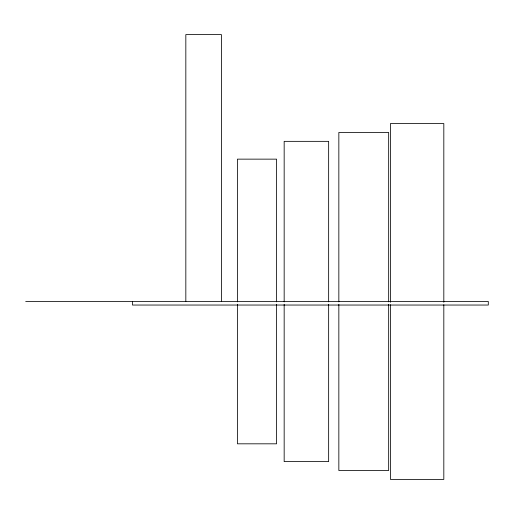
<?xml version="1.0" encoding="UTF-8"?>
<svg xmlns="http://www.w3.org/2000/svg" width="514" height="514" viewBox="0 0 514 514"><rect width="100%" height="100%" fill="white"/><g stroke="black" fill="none" stroke-linecap="round" stroke-linejoin="round"><path stroke-width="0.77" d="M25.7 301.48L488.3 301.48L488.3 305.04L132.451 305.04L132.451 301.48M443.82 302.283L443.82 123.559L390.441 123.559L390.441 302.283M443.82 304.686L443.82 479.401L390.441 479.401L390.441 304.686M388.661 301.885L388.661 132.451L338.842 132.451L338.842 301.885M388.661 304.288L388.661 470.509L338.842 470.509L338.842 304.288M328.645 301.885L328.645 141.35L284.165 141.35L284.165 301.885M328.645 304.288L328.645 461.611L284.165 461.611L284.165 304.288M276.571 301.879L276.571 159.141L237.429 159.141L237.429 301.879M276.571 304.288L276.571 443.82L237.429 443.82L237.429 304.288M221.418 301.48L221.418 34.599L185.83 34.599L185.83 301.48"/></g></svg>
